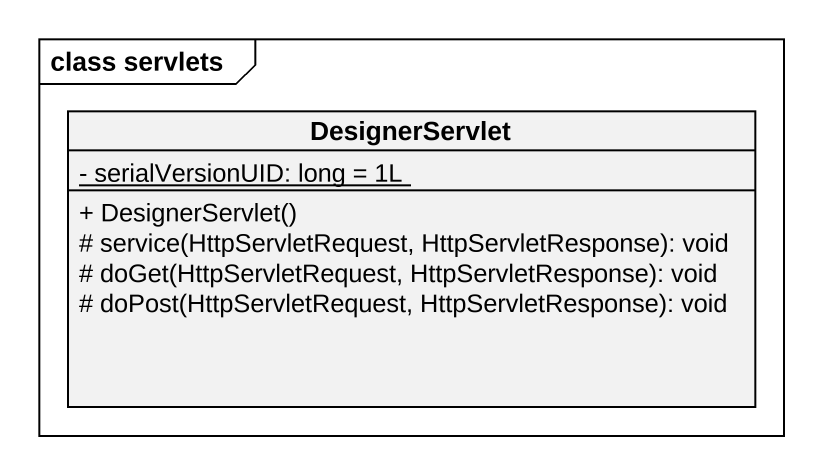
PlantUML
@startuml
mainframe class servlets
hide circle
hide empty members
skinparam classAttributeIconSize 0
class DesignerServlet {
  {static} - serialVersionUID: long = 1L
  + DesignerServlet()
  # service(HttpServletRequest, HttpServletResponse): void
  # doGet(HttpServletRequest, HttpServletResponse): void
  # doPost(HttpServletRequest, HttpServletResponse): void
}
@enduml
